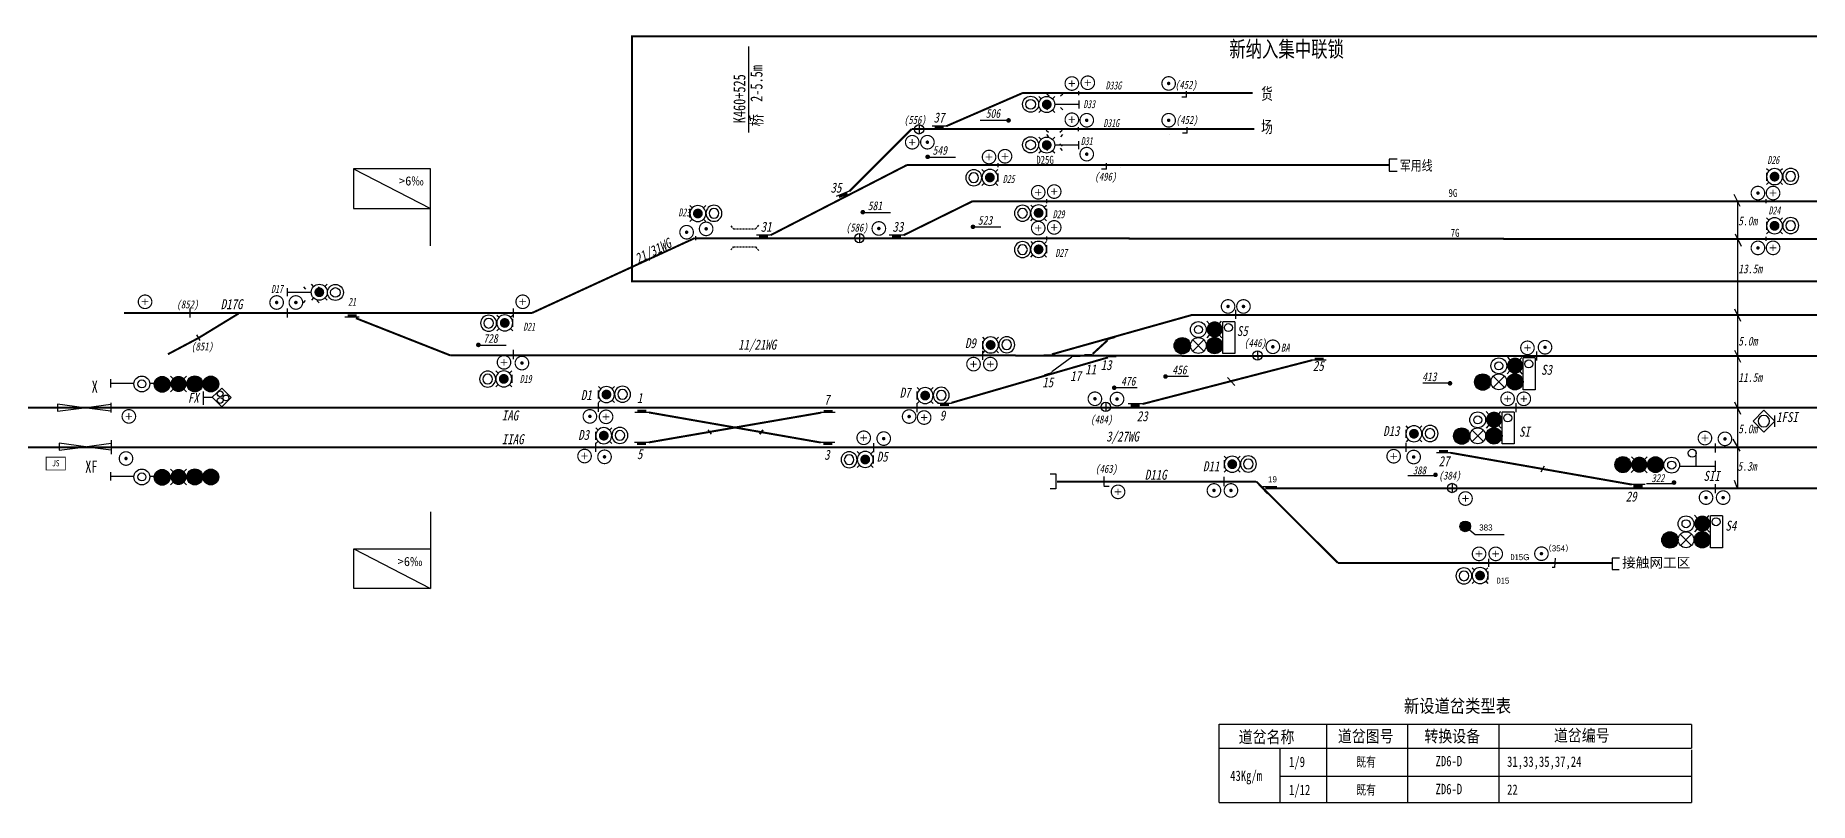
# Model space of a CAD drawing. Header units: millimetres. Extents: x 161 to 2634, y 181 to 396.
# Drawn here: x 1028.2 to 1471.5, y 180.6 to 372.3 of the extents above; entities that cross this region are included whole.
import ezdxf
from ezdxf.enums import TextEntityAlignment as Align

# ---------------------------------------------------------------- set-up
doc = ezdxf.new("R2010")
doc.units = ezdxf.units.MM
doc.linetypes.add('ACAD_ISO02W100', pattern=[15, 12, -3])
doc.linetypes.add('DASHED', pattern=[0.75, 0.5, -0.25])
for name, color, linetype in [('L_0', 7, 'Continuous'), ('LINEANDDC', 7, 'Continuous'), ('SETS', 7, 'Continuous'), ('SIGNAL', 7, 'Continuous'), ('SWITCH', 7, 'ACAD_ISO02W100'), ('TEXT', 7, 'Continuous'), ('VECT', 7, 'Continuous'), ('信号机', 7, 'Continuous'), ('轨道电路', 7, 'Continuous'), ('道岔', 7, 'Continuous')]:
    doc.layers.add(name, color=color, linetype=linetype)
doc.styles.add('-宋体', font='simsunb.ttf', dxfattribs={"width": 0.8})
doc.styles.add('HZ', font='simsunb.ttf', dxfattribs={"width": 0.75, "bigfont": 'hztxt.shx'})
doc.styles.add('HZ0', font='simsunb.ttf', dxfattribs={"width": 0.75})
doc.styles.add('HZA', font='simsunb.ttf', dxfattribs={"width": 0.75, "bigfont": 'hztxt.shx'})
doc.styles.get("Standard").update_dxf_attribs({"font": 'simsunb.ttf'})
doc.styles.add('TEXT', font='simsunb.ttf', dxfattribs={"width": 0.6, "oblique": 12, "height": 2})

# ---------------------------------------------------------------- blocks, each defined once
blk = doc.blocks.new('js')
at = {"color": 7, "const_width": 0.5}
blk.add_lwpolyline([(-6, 0), (6, 0), (6, -8), (-6, -8)], close=True, dxfattribs=at)
at = {"color": 7}
blk.add_attdef('NAME', (-3.2, -8.1), '', height=0.2, dxfattribs=at)
at = {"layer": 'SWITCH', "color": 4, "style": 'HZ0', "width": 0.7143}
blk.add_text('JS', height=4, dxfattribs=at).set_placement((0, -5.7), align=Align.CENTER)
blk = doc.blocks.new('CD')
at = {"layer": 'VECT', "color": 1, "const_width": 0.3}
blk.add_lwpolyline([(0, 0.01), (2.09, 0.01)], dxfattribs=at)
blk = doc.blocks.new('431_2_1')
at = {"color": 1}
for p, q in [((2, 1.5), (0, 1.5)), ((0, 1.5), (0, -1.5)), ((0, -1.5), (2, -1.5))]:
    blk.add_line(p, q, dxfattribs=at)
blk = doc.blocks.new('JYJ')
blk.add_line((0, -0.5), (0, 0.5))
blk = doc.blocks.new('CC')
at = {"layer": 'VECT', "color": 5}
for p, q in [((-1.42, 1.41), (-1.99, 1.98)), ((1.99, 1.98), (1.42, 1.41)), ((-1.42, -1.41), (-1.99, -1.98)), ((1.99, -1.98), (1.42, -1.41))]:
    blk.add_line(p, q, dxfattribs=at)
blk = doc.blocks.new('调车信号机')
at = {"layer": '信号机', "color": 7}
blk.add_line((0, -1), (0, 1), dxfattribs=at)
at = {"layer": '信号机', "color": 5}
for p, q in [((0.64, 1.4), (0.07, 1.97)), ((4.04, 1.97), (3.47, 1.4)), ((0.64, -1.42), (0.07, -1.99)), ((4.04, -1.99), (3.47, -1.42))]:
    blk.add_line(p, q, dxfattribs=at)
at = {"layer": '信号机', "color": 5, "const_width": 1.22}
blk.add_lwpolyline([(2.67, -0.01, -1), (1.44, -0.01, -1)], format="xyb", close=True, dxfattribs=at)
at = {"layer": '信号机', "color": 5}
blk.add_circle((2.05, -0.01), 2, dxfattribs=at)
at = {"layer": '信号机', "color": 7}
for radius in [2, 1.21]:
    blk.add_circle((6.08, -0.07), radius, dxfattribs=at)
at = {"layer": '信号机', "color": 5, "flags": 1}
for tag, p in [('FX', (1.58, -0.6)), ('LX', (1.99, -0.12)), ('BX', (2.32, -0.6))]:
    blk.add_attdef(tag, p, '', height=0.001, dxfattribs=at)
blk = doc.blocks.new('*X36')
at = {"color": 0}
for p, q in [((54.32, 22.92), (56.11, 24.71)), ((54.54, 21.83), (57.2, 24.49)), ((55.15, 21.14), (57.89, 23.88)), ((56.11, 20.79), (58.24, 22.92))]:
    blk.add_line(p, q, dxfattribs=at)
blk = doc.blocks.new('出站信号机2')
at = {"layer": '信号机', "color": 1}
for p, q in [((-3.41, 8), (-7, 3.89)), ((-6.99, 8.05), (-3.3, 3.84))]:
    blk.add_line(p, q, dxfattribs=at)
at = {"layer": '信号机', "color": 7}
for p, q in [((-3.04, -0.06), (-3.04, 7.88)), ((-0.04, 7.88), (-3.04, 7.88)), ((-0.04, 7.88), (-0.04, -0.06)), ((-0.04, -0.06), (-3.04, -0.06))]:
    blk.add_line(p, q, dxfattribs=at)
at = {"layer": '信号机'}
for p, q in [((-10.55, 3.35), (-7.73, 0.53)), ((-7.73, 3.32), (-10.53, 0.53))]:
    blk.add_line(p, q, dxfattribs=at)
at = {"layer": '信号机', "color": 1, "const_width": 2}
blk.add_lwpolyline([(-4.06, 5.97, 1), (-6.06, 5.97, 1)], format="xyb", close=True, dxfattribs=at)
at = {"layer": '信号机', "color": 3, "const_width": 2}
blk.add_lwpolyline([(-12.14, 1.88, 1), (-14.14, 1.88, 1)], format="xyb", close=True, dxfattribs=at)
at = {"layer": '信号机', "color": 2, "const_width": 2}
blk.add_lwpolyline([(-4.09, 1.92, 1), (-6.09, 1.92, 1)], format="xyb", close=True, dxfattribs=at)
at = {"layer": '信号机', "color": 7}
for centre, radius in [((-9.13, 5.92), 1.98), ((-9.13, 5.92), 1), ((-1.63, 6.42), 1), ((-9.13, 1.93), 1.98), ((-5.09, 1.92), 2.03)]:
    blk.add_circle(centre, radius, dxfattribs=at)
at = {"layer": '信号机', "color": 7, "linetype": 'Continuous'}
blk.add_circle((-13.14, 1.88), 2.04, dxfattribs=at)
at = {"layer": '信号机', "color": 7, "rotation": 180}
blk.add_blockref('*X36', (51.2, 24.67), dxfattribs=at)
at = {"layer": '信号机', "color": 1, "style": 'TEXT'}
for tag, p in [('FX', (-5.54, 5.33)), ('BX', (-4.55, 5.3)), ('LX', (-3.87, 5.33))]:
    blk.add_attdef(tag, p, '', height=0.01, rotation=180, dxfattribs=at)
blk = doc.blocks.new('长柱调车信号机')
at = {"color": 7}
for p, q in [((-7.37, -0.99), (-7.37, 1.01)), ((-7.37, 0.01), (-1.39, 0))]:
    blk.add_line(p, q, dxfattribs=at)
at = {"color": 5, "const_width": 1.22}
blk.add_lwpolyline([(1.22, 0, -1), (0, 0, -1)], format="xyb", close=True, dxfattribs=at)
at = {"color": 5}
blk.add_circle((0.61, 0), 2, dxfattribs=at)
at = {"color": 7}
for radius in [2, 1.21]:
    blk.add_circle((4.64, -0.06), radius, dxfattribs=at)
blk.add_blockref('CC', (0.61, 0))
for tag, p in [('FX', (-6.96, 0.02)), ('BX', (-5.82, 0.02)), ('LX', (-4.43, 0.02))]:
    blk.add_attdef(tag, p, '', height=0.001)
blk = doc.blocks.new('A$CA1D3')
at = {"color": 7}
for radius in [1.98, 1]:
    blk.add_circle((2.02, 2.05), radius, dxfattribs=at)
blk = doc.blocks.new('进站信号机')
at = {"layer": '信号机', "color": 7, "linetype": 'Continuous'}
for p, q in [((0, -1.04), (0, 1.04)), ((5.78, -0.01), (0, -0.01)), ((10.79, -0.01), (9.69, -0.01))]:
    blk.add_line(p, q, dxfattribs=at)
at = {"layer": '信号机', "color": 7}
for p, q in [((10.83, -0.03), (12.61, 1.75)), ((11.05, -1.12), (13.7, 1.54)), ((11.66, -1.82), (14.4, 0.93)), ((22.98, 0.05), (24.77, 1.84)), ((23.2, -1.04), (25.86, 1.62)), ((23.81, -1.74), (26.56, 1.01)), ((24.77, -2.09), (26.91, 0.05)), ((12.61, -2.17), (14.75, -0.03))]:
    blk.add_line(p, q, dxfattribs=at)
at = {"layer": '信号机', "color": 1}
for p, q in [((18.86, 1.86), (14.88, -2.11)), ((18.86, -2.11), (14.88, 1.86))]:
    blk.add_line(p, q, dxfattribs=at)
at = {"layer": '信号机', "color": 2, "const_width": 2}
for points in [[(11.79, -0.21, 1), (13.79, -0.21, 1)], [(23.95, -0.12, 1), (25.95, -0.12, 1)]]:
    blk.add_lwpolyline(points, format="xyb", close=True, dxfattribs=at)
at = {"layer": '信号机', "color": 1, "const_width": 2}
blk.add_lwpolyline([(15.87, -0.12, 1), (17.87, -0.12, 1)], format="xyb", close=True, dxfattribs=at)
at = {"layer": '信号机', "color": 3, "const_width": 2}
blk.add_lwpolyline([(19.95, -0.09, 1), (21.95, -0.09, 1)], format="xyb", close=True, dxfattribs=at)
at = {"layer": '信号机', "color": 7}
for centre in [(12.79, -0.21), (24.95, -0.12)]:
    blk.add_circle(centre, 1.97, dxfattribs=at)
at = {"layer": '信号机', "color": 7, "linetype": 'Continuous'}
blk.add_circle((20.95, -0.09), 2, dxfattribs=at)
at = {"layer": '信号机', "color": 7}
blk.add_blockref('A$CA1D3', (5.69, -2.17), dxfattribs=at)
at = {"layer": '信号机', "color": 3, "flags": 1}
for tag, p in [('FX', (16.05, -0.72)), ('BX', (16.69, -0.08)), ('LX', (17.65, -1.12))]:
    blk.add_attdef(tag, p, '', height=0.001, dxfattribs=at)
blk = doc.blocks.new('*X40')
at = {"color": 0}
for p, q in [((54.32, 22.92), (56.11, 24.71)), ((54.54, 21.83), (57.2, 24.49)), ((55.15, 21.14), (57.89, 23.88)), ((56.11, 20.79), (58.24, 22.92))]:
    blk.add_line(p, q, dxfattribs=at)
blk = doc.blocks.new('出站信号机长柱2')
at = {"layer": '信号机', "color": 1}
for p, q in [((-20.83, -1.64), (-16.81, 2.28)), ((-20.78, 2.33), (-16.86, -1.69))]:
    blk.add_line(p, q, dxfattribs=at)
at = {"layer": '信号机'}
for p, q in [((0.17, 1.32), (0.17, -1.3)), ((-8.76, -0.02), (0.17, -0.02))]:
    blk.add_line(p, q, dxfattribs=at)
at = {"layer": '信号机', "color": 3, "const_width": 2}
blk.add_lwpolyline([(-21.91, 0.33, 1), (-23.91, 0.35, 1)], format="xyb", close=True, dxfattribs=at)
at = {"layer": '信号机', "color": 1, "const_width": 2}
blk.add_lwpolyline([(-17.82, 0.31, 1), (-19.82, 0.33, 1)], format="xyb", close=True, dxfattribs=at)
at = {"layer": '信号机', "color": 2, "const_width": 2}
blk.add_lwpolyline([(-13.76, 0.31, 1), (-15.76, 0.34, 1)], format="xyb", close=True, dxfattribs=at)
at = {"layer": '信号机', "color": 7}
blk.add_lwpolyline([(-4.6, -0.02), (-4.6, 3.39)], dxfattribs=at)
at = {"layer": '信号机', "color": 7, "linetype": 'Continuous'}
blk.add_circle((-22.91, 0.34), 2, dxfattribs=at)
at = {"layer": '信号机', "color": 7}
for centre, radius in [((-14.76, 0.33), 1.97), ((-10.72, 0.21), 1.98), ((-10.72, 0.21), 1), ((-5.59, 3.2), 1)]:
    blk.add_circle(centre, radius, dxfattribs=at)
at = {"layer": '信号机', "color": 7, "rotation": 179.2468075919855}
blk.add_blockref('*X40', (41.81, 22.33), dxfattribs=at)
at = {"layer": '信号机', "color": 1}
for tag in ['FX', 'BX', 'LX']:
    blk.add_attdef(tag, (-18.46, -0.34), '', height=0.001, rotation=179.2468, dxfattribs=at)
blk = doc.blocks.new('道岔')
at = {"layer": '道岔', "color": 1}
blk.add_line((3.55, 0), (0, 0), dxfattribs=at)
at = {"layer": '道岔', "color": 1, "const_width": 0.66}
blk.add_lwpolyline([(0.64, -0.33), (2.91, -0.33)], dxfattribs=at)
at = {"layer": '道岔', "color": 1, "flags": 1}
for tag, p in [('PARA', (0.71, -0.27)), ('ZZJ', (0.73, -0.59)), ('DATE', (1.2, -0.6)), ('DNUM', (1.38, -0.25)), ('NUM', (2.04, -0.26)), ('DIRECT', (2.14, -0.59))]:
    blk.add_attdef(tag, p, '', height=0.142, dxfattribs=at)
blk = doc.blocks.new('站内_S')
at = {"color": 7, "const_width": 0.296}
blk.add_lwpolyline([(-1.69, 0, 1), (1.69, 0, 1)], format="xyb", close=True, dxfattribs=at)
at = {"color": 1, "const_width": 0.192}
for points in [[(-0.81, 0), (0.81, 0)], [(0, 0.81), (0, -0.81)]]:
    blk.add_lwpolyline(points, dxfattribs=at)
at = {"color": 7}
blk.add_attdef('NAME', (-0.24, -1.72), '', height=0.1, dxfattribs=at)
blk = doc.blocks.new('站内_C')
at = {"color": 7, "const_width": 0.296}
blk.add_lwpolyline([(-1.69, 0, 1), (1.69, 0, 1)], format="xyb", close=True, dxfattribs=at)
at = {"color": 1, "const_width": 0.439}
blk.add_lwpolyline([(-0.22, 0, 1), (0.22, 0, 1)], format="xyb", close=True, dxfattribs=at)
at = {"color": 7}
blk.add_attdef('NAME', (-0.25, -1.73), '', height=0.1, dxfattribs=at)
blk = doc.blocks.new('复式信号机')
at = {"layer": '信号机', "color": 1}
for p, q in [((2.9, 2.88), (0.19, 0.16)), ((0.19, -1.23), (0.19, 1.55)), ((0.19, 0.16), (2.92, -2.55)), ((5.62, 0.18), (2.9, 2.88)), ((2.92, -2.55), (5.62, 0.18))]:
    blk.add_line(p, q, dxfattribs=at)
blk.add_circle((2.92, 0.17), 1.43, dxfattribs=at)
at = {"layer": '信号机', "color": 2}
for tag, p in [('LX', (0.96, 0.94)), ('BX', (1.2, 1.18)), ('FX', (1.39, 1.36))]:
    blk.add_attdef(tag, p, '', height=0.001, rotation=44.9705, dxfattribs=at)
blk = doc.blocks.new('复式长柱信号机')
at = {"layer": '信号机', "color": 1}
for p, q in [((0.02, 1.38), (0.02, -1.93)), ((0.02, 0), (2.23, 0))]:
    blk.add_line(p, q, dxfattribs=at)
blk.add_lwpolyline([(4.62, 2.27), (2.22, 0), (4.63, -2.45), (6.99, -0.13)], close=True, dxfattribs=at)
for centre in [(4.24, 0.82), (5.69, -0.21), (4.24, -0.83)]:
    blk.add_circle(centre, 0.722, dxfattribs=at)
at = {"layer": '信号机', "color": 1, "width": 0.75, "flags": 1}
for tag, p in [('FX', (0.03, -0.02)), ('BX', (0.84, -0.02)), ('LX', (1.86, -0.02))]:
    blk.add_attdef(tag, p, '', height=0.1, dxfattribs=at)

msp = doc.modelspace()

# ---------------------------------------------------------------- hatches: boundary and pattern name
msp.add_hatch(color=7).paths.add_polyline_path([(1386.79, 249.64, 1), (1384.14, 249.64, 1)])

# ---------------------------------------------------------------- linework, layer by layer
at = {"const_width": 0.5}
msp.add_lwpolyline([(1177.23, 372.07), (1568.75, 372.07), (1568.75, 310.88), (1177.23, 310.88)], close=True, dxfattribs=at)
at = {"color": 7}
for points in [[(1206.46, 348.05), (1206.46, 369.57)], [(1107.71, 338.96), (1107.71, 329.08)], [(1126.92, 338.96), (1107.71, 338.96)], [(1126.92, 319.78), (1126.92, 338.96)], [(1452.55, 332.7), (1454.07, 329.65)], [(1107.71, 329.08), (1126.92, 329.08)], [(1453.46, 330.88), (1453.48, 321.53)], [(1452.88, 322.71), (1454.41, 319.66)], [(1452.71, 303.97), (1454.24, 300.92)], [(1452.71, 293.69), (1454.24, 290.64)], [(1452.71, 280.78), (1454.24, 277.72)], [(1452.33, 271.45), (1454.05, 268.4)], [(1336.02, 257.77), (1333.18, 260.83)], [(1452.65, 261.2), (1453.41, 259.2)], [(1126.95, 253.29), (1126.95, 234.11)], [(1385.5, 249.57), (1387.92, 247.64)], [(1107.73, 234.11), (1107.73, 243.99)], [(1107.73, 243.99), (1126.95, 243.99)], [(1387.92, 247.64), (1395.16, 247.64)], [(1391.26, 241.54), (1391.26, 239.56)], [(1407.94, 241.66), (1407.78, 239.34)], [(1424.04, 241.66), (1422.18, 241.66)], [(1422.18, 241.66), (1422.18, 238.88)], [(1407.78, 239.34), (1407.17, 239.34)], [(1422.18, 238.88), (1423.89, 238.88)], [(1126.95, 234.11), (1107.73, 234.11)], [(1324.01, 200.21), (1442.03, 200.21)], [(1324.01, 180.63), (1324.01, 200.21)], [(1350.78, 200.22), (1350.78, 194.19)], [(1442.03, 200.15), (1442.03, 194.19)], [(1324.01, 194.19), (1442.03, 194.19)], [(1339.17, 194.19), (1339.17, 180.63)], [(1350.78, 194.19), (1350.78, 187.62)], [(1350.78, 193.79), (1350.78, 180.63)], [(1442.03, 193.79), (1442.03, 180.63)], [(1442.03, 193.79), (1442.03, 187.62)], [(1339.17, 187.25), (1442.03, 187.25)], [(1324.01, 180.63), (1442.03, 180.63)]]:
    msp.add_lwpolyline(points, dxfattribs=at)
at = {"const_width": 0.5}
for points in [[(1255.83, 349.67), (1274.83, 357.92)], [(1274.83, 357.92), (1288.92, 357.92)], [(1288.92, 357.92), (1315.81, 357.92)], [(1315.81, 357.92), (1332.33, 357.92)], [(1231.57, 333.39), (1247.14, 348.93)], [(1247.14, 348.93), (1288.86, 348.93)], [(1288.86, 348.93), (1316.02, 348.92)], [(1316.02, 348.92), (1332.77, 348.92)], [(1211.92, 322.43), (1245.92, 339.92)], [(1245.92, 339.92), (1295.8, 339.92)], [(1295.8, 339.92), (1366.42, 339.92)], [(1245.12, 322.4), (1262.33, 330.88)], [(1280.93, 330.88), (1262.33, 330.88)], [(1280.93, 330.88), (1460.68, 330.88)], [(1460.68, 330.88), (1474.53, 330.88)], [(1152.28, 302.97), (1192.97, 321.69)], [(1234.1, 321.6), (1193.09, 321.6)], [(1280.93, 321.6), (1234.1, 321.6)], [(1280.93, 321.6), (1460.68, 321.44)], [(1460.68, 321.44), (1512.67, 321.43)], [(1050.31, 302.97), (1066.8, 302.97)], [(1066.8, 302.95), (1091.1, 302.97)], [(1068.99, 296.74), (1078.99, 302.85)], [(1091.1, 302.97), (1147.55, 302.97)], [(1108.27, 301.67), (1131.92, 292.35)], [(1147.55, 302.97), (1152.28, 302.97)], [(1282.19, 292.64), (1317.06, 302.44)], [(1317.06, 302.44), (1328.04, 302.44)], [(1328.04, 302.44), (1610.4, 302.44)], [(1068.99, 296.74), (1061.3, 292.66)], [(1146.81, 292.35), (1131.92, 292.35)], [(1146.81, 292.35), (1264.84, 292.35)], [(1264.84, 292.36), (1334.72, 292.22)], [(1296.12, 296.18), (1292.39, 292.75)], [(1257.1, 280.52), (1296.2, 291.86)], [(1347.2, 291.17), (1304.8, 280.21)], [(1333.59, 292.19), (1679.98, 292.19)], [(1168.88, 279.29), (1047.04, 279.29)], [(1168.85, 279.29), (1248.45, 279.29)], [(1248.45, 279.29), (1295.68, 279.3)], [(1295.68, 279.3), (1398.07, 279.3)], [(1398.07, 279.3), (1739.61, 279.3)], [(1181.44, 270.62), (1224.51, 278.06)], [(1181.51, 278.11), (1224.4, 270.6)], [(1209.15, 272.68), (1210.01, 273.73)], [(1168.19, 269.37), (1047.11, 269.37)], [(1168.18, 269.37), (1237.6, 269.37)], [(1237.6, 269.37), (1370.59, 269.37)], [(1370.59, 269.37), (1447.94, 269.37)], [(1381.81, 268.03), (1427.09, 260.09)], [(1447.94, 269.37), (1748.39, 269.37)], [(1295.16, 260.79), (1283.43, 260.78)], [(1295.16, 260.79), (1325.14, 260.82)], [(1333.18, 260.83), (1325.14, 260.82)], [(1333.28, 260.84), (1353.64, 240.51)], [(1382.13, 259.11), (1337.65, 259.11)], [(1382.13, 259.11), (1447.94, 259.11)], [(1447.94, 259.11), (1748.39, 259.4)], [(1391.26, 240.51), (1353.64, 240.51)], [(1391.26, 240.51), (1407.86, 240.5)], [(1407.86, 240.51), (1422.16, 240.51)]]:
    msp.add_lwpolyline(points, dxfattribs=at)
at = {"color": 3}
for points in [[(1315.81, 356.92), (1314.61, 356.92)], [(1316.02, 347.92), (1314.82, 347.92)], [(1295.8, 338.92), (1294.6, 338.92)]]:
    msp.add_lwpolyline(points, dxfattribs=at)
for points in [[(1315.81, 356.92), (1315.81, 358.42)], [(1316.02, 347.92), (1316.02, 349.42)], [(1295.8, 338.92), (1295.8, 340.42)], [(1040.39, 279.29), (1033.73, 280.16)], [(1033.73, 280.16), (1033.73, 278.41)], [(1033.73, 278.41), (1040.39, 279.29)], [(1040.39, 279.29), (1047.04, 280.16)], [(1047.04, 278.41), (1040.39, 279.29)], [(1047.04, 280.48), (1047.04, 278.09)], [(1047.04, 280.16), (1047.04, 278.41)], [(1040.79, 269.53), (1034.13, 270.41)], [(1034.13, 270.41), (1034.13, 268.66)], [(1040.45, 269.55), (1047.11, 270.43)], [(1047.11, 271.18), (1047.11, 267.72)], [(1047.11, 270.43), (1047.11, 268.68)], [(1034.13, 268.66), (1040.79, 269.53)], [(1047.11, 268.68), (1040.45, 269.55)]]:
    msp.add_lwpolyline(points)
at = {"color": 7, "linetype": 'DASHED', "lineweight": 30}
for points in [[(1201.98, 324.75), (1202.61, 323.98)], [(1202.61, 323.98), (1208.14, 323.98)], [(1208.14, 323.98), (1208.98, 324.89)], [(1201.98, 318.71), (1202.61, 319.47)], [(1202.61, 319.47), (1208.14, 319.47)], [(1208.14, 319.47), (1208.98, 318.57)]]:
    msp.add_lwpolyline(points, dxfattribs=at)
at = {"color": 1}
for points, const_width in [([(943.38, 279.3), (1047.04, 279.29)], 0.5), ([(987.9, 269.37), (1047.09, 269.37)], 0.5), ([(1047.09, 269.37), (1047.11, 269.37)], 1)]:
    msp.add_lwpolyline(points, dxfattribs=dict(at, const_width=const_width))
at = {"color": 7}
msp.add_circle((1385.47, 249.64), 1.33, dxfattribs=at)
at = {"layer": 'L_0', "color": 7}
msp.add_lwpolyline([(1287.16, 291.96), (1282.2, 288.26)], dxfattribs=at)
at = {"layer": 'LINEANDDC', "color": 7}
for points in [[(1332.33, 357.92), (1332.33, 357.92)], [(1311.47, 347.59), (1311.47, 347.59)], [(1331.83, 348.92), (1331.83, 348.92)], [(1299.42, 339.42), (1299.42, 339.42)], [(1366.42, 339.92), (1366.42, 339.92)]]:
    msp.add_lwpolyline(points, dxfattribs=at)
at = {"layer": 'TEXT', "color": 7}
for points in [[(1271.35, 351.1), (1264.25, 351.1)], [(1249.05, 349.79), (1249.05, 347.87)], [(1258.08, 341.86), (1250.97, 341.86)], [(1107.71, 338.96), (1126.92, 329.08)], [(1241.86, 328.03), (1234.76, 328.03)], [(1269.4, 324.38), (1262.29, 324.38)], [(1234.1, 322.63), (1234.1, 320.71)], [(1069.35, 296.12), (1068.54, 297.52)], [(1145.81, 294.87), (1138.71, 294.87)], [(1297.42, 284.31), (1303.48, 284.31)], [(1310.22, 287.14), (1316.28, 287.14)], [(1326.09, 286.87), (1327.91, 284.87)], [(1382, 285.44), (1374.89, 285.44)], [(1197.13, 272.68), (1196.27, 273.73)], [(1281.72, 262.77), (1283.15, 262.77)], [(1283.15, 262.77), (1283.15, 259.01)], [(1378.25, 262.24), (1371.15, 262.24)], [(1404.44, 263.28), (1405.3, 264.78)], [(1283.15, 259.01), (1281.72, 259.01)], [(1295.18, 259.71), (1296.53, 259.71)], [(1437.86, 260.3), (1430.75, 260.3)], [(1107.73, 243.99), (1126.95, 234.11)], [(1371.02, 200.22), (1371.02, 194.19)], [(1393.88, 200.22), (1393.88, 194.19)], [(1371.02, 194.19), (1371.02, 180.63)], [(1393.88, 194.19), (1393.88, 180.63)]]:
    msp.add_lwpolyline(points, dxfattribs=at)
at = {"layer": 'TEXT', "color": 7, "lineweight": 30, "const_width": 0.575}
for points in [[(1271.07, 351.1, 1), (1271.64, 351.1, 1)], [(1250.86, 341.99, 1), (1251.43, 341.99, 1)], [(1234.64, 328.16, 1), (1235.22, 328.16, 1)], [(1262.18, 324.5, 1), (1262.75, 324.5, 1)]]:
    msp.add_lwpolyline(points, format="xyb", close=True, dxfattribs=at)
at = {"layer": 'TEXT', "color": 7, "const_width": 0.575}
for points in [[(1138.59, 295, 1), (1139.17, 295, 1)], [(1298.05, 284.28, -1), (1297.48, 284.28, -1)], [(1310.85, 287.1, -1), (1310.28, 287.1, -1)], [(1381.37, 285.4, 1), (1381.94, 285.4, 1)], [(1377.74, 262.53, 1), (1378.31, 262.53, 1)], [(1437.34, 260.59, 1), (1437.92, 260.59, 1)]]:
    msp.add_lwpolyline(points, format="xyb", close=True, dxfattribs=at)
at = {"layer": 'TEXT', "color": 7}
for centre in [(1249.01, 348.86), (1234.07, 321.7), (1333.56, 292.35), (1295.64, 279.48), (1382.19, 259.23)]:
    msp.add_circle(centre, 1.17, dxfattribs=at)
at = {"layer": 'VECT', "color": 7}
for points in [[(1453.47, 321.4), (1453.47, 259.19)], [(1066.79, 304.08), (1066.8, 301.82)], [(1091.1, 304.08), (1091.1, 301.82)], [(1147.55, 304.08), (1147.54, 301.82)], [(1328.04, 303.74), (1328.04, 301.48)], [(1147.56, 293.73), (1147.56, 291.46)], [(1264.84, 293.49), (1264.84, 291.22)], [(1333.59, 293.28), (1333.6, 291.36)], [(1403.24, 293.34), (1403.24, 291.08)], [(1168.85, 280.5), (1168.85, 278.23)], [(1248.44, 280.42), (1248.45, 278.15)], [(1295.68, 280.41), (1295.68, 278.48)], [(1398.07, 280.47), (1398.07, 278.2)], [(1168.18, 270.56), (1168.18, 268.29)], [(1237.6, 270.47), (1237.6, 268.21)], [(1370.59, 270.5), (1370.6, 268.23)], [(1447.94, 270.34), (1447.94, 268.07)], [(1295.16, 262.12), (1295.16, 259.85)], [(1325.14, 262), (1325.14, 259.73)], [(1382.22, 260.16), (1382.22, 258.24)], [(1447.94, 260.2), (1447.94, 257.94)]]:
    msp.add_lwpolyline(points, dxfattribs=at)

# ---------------------------------------------------------------- block references
at = {"rotation": 179.9999999999997}
for p in [(1281.51, 355.07), (1281.5, 344.93)]:
    msp.add_blockref('长柱调车信号机', p, dxfattribs=at).add_auto_attribs({'FX': 'D1', 'BX': 'D1'})
at = {"color": 5}
for p, rotation in [((1282.89, 355.7), 0.01446447990809844), ((1282.78, 346.63), 0.01446447990809844), ((1282.88, 345.56), 0.01446447990809844), ((1097.13, 307.51), 180.0144644799081)]:
    msp.add_blockref('CC', p, dxfattribs=dict(at, rotation=rotation))
for name, p, values in [('长柱调车信号机', (1098.52, 308.15), {'FX': 'D1', 'BX': 'D1'}), ('出站信号机2', (1327.91, 292.9), {'BX': 'S3'}), ('出站信号机2', (1402.98, 283.84), {'BX': 'S3'}), ('出站信号机2', (1397.72, 270.33), {'BX': 'S3'}), ('出站信号机长柱2', (1447.77, 264.73), {'BX': 'SII'}), ('出站信号机2', (1449.76, 244.37), {'BX': 'S3'})]:
    msp.add_blockref(name, p).add_auto_attribs(values)
at = {"color": 7, "rotation": 15.85744658320444}
msp.add_blockref('CD', (1296.04, 296.3), dxfattribs=at)
msp.add_blockref('复式长柱信号机', (1070.12, 281.94))
at = {"color": 6, "xscale": 0.4, "yscale": 0.4, "zscale": 0.4}
msp.add_blockref('js', (1033.29, 266.93), dxfattribs=at).add_auto_attribs({'NAME': 'S1LQG_JS'})
at = {"layer": 'SETS', "color": 7}
msp.add_blockref('431_2_1', (1366.42, 339.92), dxfattribs=at)
at = {"layer": 'SIGNAL', "color": 2}
for p in [(1288.92, 357.92), (1268.73, 339.92)]:
    msp.add_blockref('JYJ', p, dxfattribs=at)
at = {"layer": 'SIGNAL', "color": 2, "rotation": 359.9910293279869}
msp.add_blockref('JYJ', (1288.86, 348.93), dxfattribs=at)
at = {"layer": 'SIGNAL', "color": 7}
for p in [(1280.93, 330.88), (1460.68, 330.88)]:
    msp.add_blockref('JYJ', p, dxfattribs=at)
at = {"layer": 'SIGNAL', "color": 7, "rotation": 359.9460780665174}
for p in [(1193.23, 321.69), (1280.93, 321.62), (1460.68, 321.48)]:
    msp.add_blockref('JYJ', p, dxfattribs=at)
at = {"layer": 'VECT', "color": 7}
for p in [(1280.12, 292.51), (1290.25, 292.59), (1287.17, 292.13), (1296.22, 292)]:
    msp.add_blockref('CD', p, dxfattribs=at)
at = {"layer": 'VECT', "color": 7, "rotation": 197.2909919714517}
msp.add_blockref('CD', (1282.23, 288.09), dxfattribs=at)
at = {"layer": '信号机'}
for name, p in [('道岔', (1252.27, 349.67)), ('道岔', (1208.36, 322.43)), ('道岔', (1241.56, 322.4)), ('进站信号机', (1047.08, 285.35)), ('道岔', (1253.57, 280.39)), ('道岔', (1301.24, 280.23)), ('道岔', (1177.89, 270.62)), ('道岔', (1224.4, 270.6)), ('进站信号机', (1047.08, 262.11)), ('道岔', (1334.87, 259.55)), ('道岔', (1426.86, 260.07))]:
    msp.add_blockref(name, p, dxfattribs=at)
at = {"layer": '信号机', "xscale": -1}
for p in [(1268.74, 336.84), (1280.92, 327.98), (1280.92, 318.88), (1147.52, 300.49), (1147.28, 286.51), (1237.6, 266.37), (1391.22, 237.35)]:
    msp.add_blockref('调车信号机', p, dxfattribs=at)
at = {"layer": '信号机', "xscale": -1, "rotation": 180}
for name, p in [('调车信号机', (1460.71, 337.03)), ('调车信号机', (1191.67, 327.81)), ('调车信号机', (1460.71, 324.74)), ('道岔', (1105.54, 301.95)), ('调车信号机', (1264.82, 294.96)), ('道岔', (1347.2, 291.17)), ('调车信号机', (1168.82, 282.58)), ('调车信号机', (1248.46, 282.32)), ('道岔', (1177.96, 278.11)), ('道岔', (1224.51, 278.06)), ('调车信号机', (1370.6, 272.78)), ('调车信号机', (1168.16, 272.3)), ('调车信号机', (1325.2, 265.16)), ('道岔', (1378.25, 268.03))]:
    msp.add_blockref(name, p, dxfattribs=at)
at = {"layer": '信号机', "rotation": 21.74871475115844}
msp.add_blockref('道岔', (1228.27, 332.07), dxfattribs=at)
at = {"layer": '信号机'}
ref = msp.add_blockref('复式信号机', (1463, 275.77), dxfattribs=dict(at, xscale=-1))
ref.add_attrib('BX', '1FSI', (1461.8, 276.95), dxfattribs={"color": 2, "height": 0.001, "rotation": 315.0295})
at = {"layer": '轨道电路', "color": 50}
ref = msp.add_blockref('站内_S', (1287.17, 360.31), dxfattribs=at)
ref.add_attrib('NAME', '37DG1_S', (1286.93, 358.59), dxfattribs={"color": 7, "height": 0.1})
ref = msp.add_blockref('站内_S', (1291.15, 360.5), dxfattribs=at)
ref.add_attrib('NAME', 'D33G_S', (1290.92, 358.77), dxfattribs={"color": 7, "height": 0.1})
ref = msp.add_blockref('站内_C', (1311.36, 360.33), dxfattribs=dict(at, rotation=31.56412943843399))
ref.add_attrib('NAME', 'D33G_C', (1312.05, 358.72), dxfattribs={"color": 7, "height": 0.1, "rotation": 31.5641})
ref = msp.add_blockref('站内_S', (1287.17, 351.26), dxfattribs=at)
ref.add_attrib('NAME', '37DG_S', (1286.93, 349.54), dxfattribs={"color": 7, "height": 0.1})
ref = msp.add_blockref('站内_C', (1290.89, 351.13), dxfattribs=dict(at, rotation=31.56412943843399))
ref.add_attrib('NAME', 'D31G_S', (1291.58, 349.52), dxfattribs={"color": 7, "height": 0.1, "rotation": 31.5641})
ref = msp.add_blockref('站内_C', (1311.36, 351.13), dxfattribs=dict(at, rotation=31.56412943843399))
ref.add_attrib('NAME', 'D31G_C', (1312.05, 349.52), dxfattribs={"color": 7, "height": 0.1, "rotation": 31.5641})
ref = msp.add_blockref('站内_S', (1247.28, 345.64), dxfattribs=at)
ref.add_attrib('NAME', '31-35DG1_S', (1247.04, 343.91), dxfattribs={"color": 7, "height": 0.1})
ref = msp.add_blockref('站内_C', (1251.07, 345.65), dxfattribs=dict(at, rotation=31.56412943843399))
ref.add_attrib('NAME', '37DG_C', (1251.76, 344.05), dxfattribs={"color": 7, "height": 0.1, "rotation": 31.5641})
ref = msp.add_blockref('站内_S', (1266.48, 341.94), dxfattribs=at)
ref.add_attrib('NAME', '31-35DG_S', (1266.25, 340.22), dxfattribs={"color": 7, "height": 0.1})
ref = msp.add_blockref('站内_S', (1270.47, 342.13), dxfattribs=at)
ref.add_attrib('NAME', 'D25G_S', (1270.24, 340.4), dxfattribs={"color": 7, "height": 0.1})
ref = msp.add_blockref('站内_C', (1290.89, 342.66), dxfattribs=dict(at, rotation=31.56412943843399))
ref.add_attrib('NAME', 'D25G_C', (1291.58, 341.05), dxfattribs={"color": 7, "height": 0.1, "rotation": 31.5641})
ref = msp.add_blockref('站内_S', (1278.77, 333.13), dxfattribs=at)
ref.add_attrib('NAME', '33DG1_S', (1278.53, 331.4), dxfattribs={"color": 7, "height": 0.1})
ref = msp.add_blockref('站内_S', (1282.76, 333.31), dxfattribs=at)
ref.add_attrib('NAME', '9G_S', (1282.52, 331.59), dxfattribs={"color": 7, "height": 0.1})
ref = msp.add_blockref('站内_C', (1458.6, 332.93), dxfattribs=dict(at, rotation=31.56412943843399))
ref.add_attrib('NAME', '9G_C', (1459.3, 331.33), dxfattribs={"color": 7, "height": 0.1, "rotation": 31.5641})
ref = msp.add_blockref('站内_S', (1462.38, 332.94), dxfattribs=at)
ref.add_attrib('NAME', '24DG1_S', (1462.14, 331.22), dxfattribs={"color": 7, "height": 0.1})
ref = msp.add_blockref('站内_C', (1190.91, 323.15), dxfattribs=dict(at, rotation=31.56412943843399))
ref.add_attrib('NAME', '21/31WG_C', (1191.61, 321.54), dxfattribs={"color": 7, "height": 0.1, "rotation": 31.5641})
ref = msp.add_blockref('站内_C', (1195.79, 323.99), dxfattribs=dict(at, rotation=31.56412943843399))
ref.add_attrib('NAME', '31-35DG_C', (1196.49, 322.38), dxfattribs={"color": 7, "height": 0.1, "rotation": 31.5641})
ref = msp.add_blockref('站内_C', (1238.94, 324.09), dxfattribs=dict(at, rotation=31.56412943843399))
ref.add_attrib('NAME', '33DG_C', (1239.64, 322.48), dxfattribs={"color": 7, "height": 0.1, "rotation": 31.5641})
ref = msp.add_blockref('站内_S', (1278.77, 324.18), dxfattribs=at)
ref.add_attrib('NAME', '33DG_S', (1278.53, 322.45), dxfattribs={"color": 7, "height": 0.1})
ref = msp.add_blockref('站内_S', (1282.76, 324.36), dxfattribs=at)
ref.add_attrib('NAME', '7G_S', (1282.52, 322.64), dxfattribs={"color": 7, "height": 0.1})
ref = msp.add_blockref('站内_C', (1458.6, 319.23), dxfattribs=dict(at, rotation=31.56412943843399))
ref.add_attrib('NAME', '7G_C', (1459.3, 317.62), dxfattribs={"color": 7, "height": 0.1, "rotation": 31.5641})
ref = msp.add_blockref('站内_S', (1462.38, 319.24), dxfattribs=at)
ref.add_attrib('NAME', '24DG_S', (1462.14, 317.51), dxfattribs={"color": 7, "height": 0.1})
ref = msp.add_blockref('站内_S', (1055.59, 305.77), dxfattribs=at)
ref.add_attrib('NAME', 'D17G_S', (1055.35, 304.05), dxfattribs={"color": 7, "height": 0.1})
ref = msp.add_blockref('站内_C', (1088.47, 305.59), dxfattribs=at)
ref.add_attrib('NAME', 'D17G_C', (1088.21, 303.85), dxfattribs={"color": 7, "height": 0.1})
ref = msp.add_blockref('站内_C', (1093.28, 305.59), dxfattribs=at)
ref.add_attrib('NAME', '21DG_C', (1093.03, 303.85), dxfattribs={"color": 7, "height": 0.1})
ref = msp.add_blockref('站内_S', (1149.95, 305.77), dxfattribs=at)
ref.add_attrib('NAME', '21/31WG_S', (1149.71, 304.05), dxfattribs={"color": 7, "height": 0.1})
ref = msp.add_blockref('站内_C', (1326.2, 304.6), dxfattribs=dict(at, rotation=31.56412943843399))
ref.add_attrib('NAME', '11-17DG_C', (1326.89, 303), dxfattribs={"color": 7, "height": 0.1, "rotation": 31.5641})
ref = msp.add_blockref('站内_C', (1330.05, 304.6), dxfattribs=dict(at, rotation=31.56412943843399))
ref.add_attrib('NAME', '5G_C', (1330.75, 303), dxfattribs={"color": 7, "height": 0.1, "rotation": 31.5641})
ref = msp.add_blockref('站内_C', (1337.39, 294.52), dxfattribs=dict(at, rotation=31.56412943843399))
ref.add_attrib('NAME', '25DG_C', (1338.08, 292.91), dxfattribs={"color": 7, "height": 0.1, "rotation": 31.5641})
ref = msp.add_blockref('站内_S', (1401.01, 294.26), dxfattribs=at)
ref.add_attrib('NAME', '15DG_S', (1400.78, 292.54), dxfattribs={"color": 7, "height": 0.1})
ref = msp.add_blockref('站内_C', (1405.4, 294.4), dxfattribs=at)
ref.add_attrib('NAME', '15DG_C', (1405.15, 292.67), dxfattribs={"color": 7, "height": 0.1})
ref = msp.add_blockref('站内_S', (1145.28, 290.64), dxfattribs=at)
ref.add_attrib('NAME', '15DG_S', (1145.05, 288.92), dxfattribs={"color": 7, "height": 0.1})
ref = msp.add_blockref('站内_C', (1149.76, 290.45), dxfattribs=at)
ref.add_attrib('NAME', '11/21WG_C', (1149.51, 288.71), dxfattribs={"color": 7, "height": 0.1})
ref = msp.add_blockref('站内_S', (1262.6, 290.19), dxfattribs=at)
ref.add_attrib('NAME', '11/21WG_S', (1262.36, 288.47), dxfattribs={"color": 7, "height": 0.1})
ref = msp.add_blockref('站内_S', (1266.8, 290.19), dxfattribs=at)
ref.add_attrib('NAME', '11-17DG_S', (1266.56, 288.47), dxfattribs={"color": 7, "height": 0.1})
ref = msp.add_blockref('站内_C', (1292.93, 281.53), dxfattribs=dict(at, rotation=31.56412943843399))
ref.add_attrib('NAME', '15DG_C', (1293.62, 279.92), dxfattribs={"color": 7, "height": 0.1, "rotation": 31.5641})
ref = msp.add_blockref('站内_C', (1298.46, 281.46), dxfattribs=dict(at, rotation=31.56412943843399))
ref.add_attrib('NAME', '15DG_C', (1299.15, 279.85), dxfattribs={"color": 7, "height": 0.1, "rotation": 31.5641})
ref = msp.add_blockref('站内_S', (1396.06, 281.52), dxfattribs=at)
ref.add_attrib('NAME', '15DG_S', (1395.83, 279.8), dxfattribs={"color": 7, "height": 0.1})
ref = msp.add_blockref('站内_S', (1400.1, 281.52), dxfattribs=at)
ref.add_attrib('NAME', '15DG_S', (1399.87, 279.8), dxfattribs={"color": 7, "height": 0.1})
ref = msp.add_blockref('站内_S', (1051.54, 277.13), dxfattribs=at)
ref.add_attrib('NAME', 'IAG_S', (1051.31, 275.41), dxfattribs={"color": 7, "height": 0.1})
ref = msp.add_blockref('站内_C', (1166.74, 277.13), dxfattribs=at)
ref.add_attrib('NAME', 'IAG_C', (1166.49, 275.4), dxfattribs={"color": 7, "height": 0.1})
ref = msp.add_blockref('站内_S', (1170.78, 277.02), dxfattribs=at)
ref.add_attrib('NAME', '1-7DG_S', (1170.54, 275.29), dxfattribs={"color": 7, "height": 0.1})
ref = msp.add_blockref('站内_C', (1246.51, 277.09), dxfattribs=at)
ref.add_attrib('NAME', '1-7DG_C', (1246.26, 275.36), dxfattribs={"color": 7, "height": 0.1})
ref = msp.add_blockref('站内_S', (1250.26, 276.84), dxfattribs=at)
ref.add_attrib('NAME', '9DG_S', (1250.03, 275.12), dxfattribs={"color": 7, "height": 0.1})
ref = msp.add_blockref('站内_S', (1235.16, 271.78), dxfattribs=at)
ref.add_attrib('NAME', '3-5DG_S', (1234.92, 270.05), dxfattribs={"color": 7, "height": 0.1})
ref = msp.add_blockref('站内_C', (1240.16, 271.58), dxfattribs=at)
ref.add_attrib('NAME', '3/27WG_C', (1239.91, 269.84), dxfattribs={"color": 7, "height": 0.1})
ref = msp.add_blockref('站内_S', (1445.36, 271.71), dxfattribs=at)
ref.add_attrib('NAME', '27DG_S', (1445.12, 269.99), dxfattribs={"color": 7, "height": 0.1})
ref = msp.add_blockref('站内_C', (1450.36, 271.51), dxfattribs=at)
ref.add_attrib('NAME', 'IIG_C', (1450.11, 269.78), dxfattribs={"color": 7, "height": 0.1})
ref = msp.add_blockref('站内_C', (1050.83, 266.6), dxfattribs=at)
ref.add_attrib('NAME', 'IIAG_C', (1050.58, 264.86), dxfattribs={"color": 7, "height": 0.1})
ref = msp.add_blockref('站内_S', (1165.41, 267.22), dxfattribs=at)
ref.add_attrib('NAME', 'IIAG_S', (1165.17, 265.49), dxfattribs={"color": 7, "height": 0.1})
ref = msp.add_blockref('站内_C', (1170.4, 267.02), dxfattribs=at)
ref.add_attrib('NAME', '3-5DG_C', (1170.15, 265.29), dxfattribs={"color": 7, "height": 0.1})
ref = msp.add_blockref('站内_S', (1367.58, 267.17), dxfattribs=at)
ref.add_attrib('NAME', '3/27WG_S', (1367.35, 265.45), dxfattribs={"color": 7, "height": 0.1})
ref = msp.add_blockref('站内_C', (1372.58, 266.97), dxfattribs=at)
ref.add_attrib('NAME', '27DG_C', (1372.33, 265.24), dxfattribs={"color": 7, "height": 0.1})
ref = msp.add_blockref('站内_S', (1298.71, 258.27), dxfattribs=at)
ref.add_attrib('NAME', 'D11G_S', (1298.47, 256.55), dxfattribs={"color": 7, "height": 0.1})
ref = msp.add_blockref('站内_C', (1322.68, 258.62), dxfattribs=at)
ref.add_attrib('NAME', 'D11G_C', (1322.43, 256.89), dxfattribs={"color": 7, "height": 0.1})
ref = msp.add_blockref('站内_C', (1326.92, 258.62), dxfattribs=at)
ref.add_attrib('NAME', '19DG_C', (1326.67, 256.89), dxfattribs={"color": 7, "height": 0.1})
ref = msp.add_blockref('站内_S', (1385.53, 256.6), dxfattribs=at)
ref.add_attrib('NAME', '29DG_S', (1385.3, 254.88), dxfattribs={"color": 7, "height": 0.1})
ref = msp.add_blockref('站内_C', (1445.63, 256.83), dxfattribs=at)
ref.add_attrib('NAME', '29DG_C', (1445.38, 255.1), dxfattribs={"color": 7, "height": 0.1})
ref = msp.add_blockref('站内_C', (1449.91, 256.83), dxfattribs=at)
ref.add_attrib('NAME', '4G_C', (1449.66, 255.1), dxfattribs={"color": 7, "height": 0.1})
ref = msp.add_blockref('站内_S', (1388.92, 242.77), dxfattribs=at)
ref.add_attrib('NAME', '19DG_S', (1388.68, 241.04), dxfattribs={"color": 7, "height": 0.1})
ref = msp.add_blockref('站内_S', (1393.08, 242.77), dxfattribs=at)
ref.add_attrib('NAME', 'D15G_S', (1392.85, 241.04), dxfattribs={"color": 7, "height": 0.1})
ref = msp.add_blockref('站内_C', (1404.51, 242.82), dxfattribs=at)
ref.add_attrib('NAME', 'D15G_C', (1404.26, 241.09), dxfattribs={"color": 7, "height": 0.1})

# ---------------------------------------------------------------- texts
at = {"color": 7, "style": 'TEXT', "oblique": 12}
for s, height, width, p in [('D33G', 2, 0.6, (1295.61, 358.83)), ('(452)', 2, 0.8, (1312.95, 359)), ('D33', 2, 0.6, (1290.04, 354.16)), ('(556)', 2, 0.8, (1245.23, 350.21)), ('37', 2.5, 0.8, (1252.62, 350.55)), ('D31G', 2, 0.6, (1295.06, 349.43)), ('(452)', 2, 0.8, (1313.15, 350.21)), ('D31', 2, 0.6, (1289.41, 344.92)), ('D26', 2, 0.6, (1460.96, 340.2)), ('D25', 2, 0.6, (1269.92, 335.46)), ('(496)', 2, 0.8, (1292.84, 336.04)), ('35', 2.5, 0.8, (1226.88, 333.03)), ('D23', 2, 0.6, (1188.86, 327.1)), ('D29', 2, 0.6, (1282.4, 326.65)), ('D24', 2, 0.6, (1461.25, 327.58)), ('31', 2.5, 0.8, (1209.42, 323.26)), ('(586)', 2, 0.8, (1230.72, 323.31)), ('33', 2.5, 0.8, (1242.34, 323.26)), ('D27', 2, 0.6, (1283.05, 316.98)), ('(852)', 2, 0.8, (1063.46, 304.12)), ('D17G', 2.5, 0.8, (1074.5, 303.92)), ('D17', 2, 0.6, (1087.09, 307.98)), ('21', 2, 0.6, (1106.31, 304.76)), ('D21', 2, 0.6, (1150.09, 298.54)), ('11/21WG', 2.5, 0.8, (1203.78, 293.81)), ('D9', 2.5, 0.8, (1260.48, 294.18)), ('(446)', 2, 0.8, (1330.22, 294.46)), ('BA', 2, 0.8, (1339.4, 293.31)), ('17', 2.5, 0.8, (1286.75, 285.93)), ('11', 2.5, 0.8, (1290.5, 287.6)), ('13', 2.5, 0.8, (1294.39, 288.71)), ('25', 2.5, 0.8, (1347.4, 288.49)), ('D19', 2, 0.6, (1149.23, 285.5)), ('D7', 2.5, 0.8, (1244.16, 281.83)), ('15', 2.5, 0.8, (1279.8, 284.4)), ('FX', 2.445, 0.817872, (1066.3, 280.54)), ('D1', 2.5, 0.8, (1164.49, 281.2)), ('1', 2.5, 0.8, (1178.52, 280.49)), ('7', 2.5, 0.8, (1225.29, 280.08)), ('IAG', 2.5, 0.8, (1144.74, 276.11)), ('9', 2.5, 0.8, (1254.16, 276.1)), ('(484)', 2, 0.8, (1291.82, 275.38)), ('23', 2.5, 0.8, (1303.41, 275.92)), ('IIAG', 2.5, 0.8, (1144.74, 270.18)), ('D3', 2.5, 0.8, (1163.82, 271.25)), ('3/27WG', 2.5, 0.8, (1295.75, 270.85)), ('D13', 2.5, 0.8, (1364.96, 272.22)), ('5', 2.5, 0.8, (1178.52, 266.45)), ('3', 2.5, 0.8, (1225.29, 266.28)), ('27', 2.5, 0.8, (1378.82, 264.68)), ('(463)', 2, 0.8, (1293.02, 263.03)), ('D11G', 2.5, 0.8, (1305.4, 261.29)), ('D11', 2.5, 0.8, (1319.94, 263.41)), ('(384)', 2, 0.8, (1378.84, 261.34)), ('29', 2.5, 0.8, (1425.58, 255.85))]:
    msp.add_text(s, height=height, dxfattribs=dict(at, width=width)).set_placement(p)
at = {"color": 7, "width": 0.7143}
for s, p in [('货', (1334.46, 356.27)), ('场', (1334.46, 347.95))]:
    msp.add_text(s, height=3, dxfattribs=at).set_placement(p)
at = {"color": 7}
for s, height, style, width, p in [('D25G', 2, '-宋体', 0.8, (1278.29, 340.26)), ('军用线', 2.5, 'HZ', 0.8, (1369.13, 338.56)), ('9G', 2, '-宋体', 0.8, (1381.29, 331.96)), ('7G', 2, '-宋体', 0.8, (1381.84, 322)), ('新设道岔类型表', 3.3, 'HZ', 0.85, (1370.14, 203.11)), ('道岔名称', 3, 'HZ', 0.85, (1328.86, 195.52)), ('道岔图号', 3, 'HZ', 0.85, (1353.64, 195.7)), ('转换设备', 3, 'HZ', 0.85, (1375.26, 195.7)), ('道岔编号', 3, 'HZ', 0.85, (1407.63, 195.89)), ('1/9', 2.6, 'HZ', 0.75, (1341.44, 189.49)), ('ZD6-D', 2.6, 'HZ', 0.75, (1378.06, 189.7)), ('31,33,35,37,24', 2.6, 'HZ', 0.75, (1395.92, 189.55)), ('43Kg/m', 2.6, 'HZ', 0.75, (1326.73, 186.02)), ('1/12', 2.6, 'HZ', 0.75, (1341.44, 182.5)), ('ZD6-D', 2.6, 'HZ', 0.75, (1378.06, 182.71)), ('22', 2.6, 'HZ', 0.75, (1395.92, 182.56))]:
    msp.add_text(s, height=height, dxfattribs=dict(at, style=style, width=width)).set_placement(p)
at = {"color": 7, "style": 'HZ'}
for p in [(1119.04, 334.84), (1118.7, 239.73)]:
    msp.add_text('>6‰', height=2.274, dxfattribs=at).set_placement(p)
at = {"color": 7, "style": 'TEXT', "oblique": 12, "width": 0.8}
msp.add_text('21/31WG', height=2.5, rotation=26.5434, dxfattribs=at).set_placement((1178.81, 315.25))
at = {"style": 'TEXT', "oblique": 12, "width": 0.8}
msp.add_text('(851)', height=2, dxfattribs=at).set_placement((1067.11, 293.6))
at = {"style": 'HZA', "width": 0.75}
for s, p in [('X', (1042.25, 283.06)), ('XF', (1040.65, 263.1))]:
    msp.add_text(s, height=3, dxfattribs=at).set_placement(p)
at = {"color": 7}
msp.add_text('接触网工区', height=2.5, dxfattribs=at).set_placement((1424.66, 239.35))
at = {"color": 7, "lineweight": 30, "style": 'HZ', "width": 0.75}
for p in [(1358.23, 189.61), (1358.23, 182.62)]:
    msp.add_text('既有', height=2.4, dxfattribs=at).set_placement(p)
at = {"color": 7, "linetype": 'DASHED', "lineweight": 30, "insert": (1326.51, 370.92), "char_height": 4, "attachment_point": 1, "style": 'HZ'}
msp.add_mtext('新纳入集中联锁', dxfattribs=at)
at = {"color": 7, "linetype": 'DASHED', "lineweight": 30, "char_height": 3, "attachment_point": 1, "rotation": 90, "style": 'HZ'}
for s, insert in [('桥  2-5.5m', (1206.87, 349.6)), ('K460+525', (1202.59, 350.38))]:
    msp.add_mtext(s, dxfattribs=dict(at, insert=insert))
at = {"color": 7, "char_height": 1.5, "attachment_point": 1}
for s, insert, width in [('{\\fￋￎￌﾣﾤ|b0|i0|c134|p2;19}', (1336.18, 262.15), 15.3719), ('{\\fￋￎￌﾣﾤ|b0|i0|c134|p2;383}', (1388.95, 250.11), 15.3719), ('{\\fￋￎￌﾣﾤ|b0|i0|c134|p2;（354）}', (1404.99, 244.91), 15.3719), ('D1{\\f??|b0|i0|c0|p54;5G}', (1396.79, 242.7), 14.6053), ('D1{\\f??|b0|i0|c0|p54;5}', (1393.33, 236.84), 14.6053)]:
    msp.add_mtext(s, dxfattribs=dict(at, insert=insert, width=width))
at = {"color": 5, "flags": 1}
for tag, p in [('FX', (1282.31, 346.04)), ('BX', (1283.05, 346.04))]:
    msp.add_attdef(tag, p, '', height=0.001, rotation=0.0145, dxfattribs=at)
at = {"color": 5, "text_generation_flag": 2, "flags": 1}
msp.add_attdef('LX', (1389.49, 235.92), '', height=0.000999, dxfattribs=at)
at = {"layer": 'VECT', "color": 7, "style": 'TEXT', "oblique": 12, "width": 0.8}
for s, height, p in [('506', 2.2, (1265.66, 351.74)), ('549', 2.2, (1252.38, 342.51)), ('581', 2.2, (1236.17, 328.67)), ('523', 2.2, (1263.7, 325.02)), ('5.0m', 2.2, (1453.66, 324.86)), ('13.5m', 2.2, (1453.68, 312.88)), ('728', 2.2, (1140.12, 295.51)), ('S5', 2.5, (1328.4, 297.21)), ('5.0m', 2.2, (1453.68, 294.83)), ('456', 2.2, (1312.27, 287.64)), ('S3', 2.5, (1404.43, 287.52)), ('476', 2.2, (1299.47, 284.82)), ('413', 2.2, (1374.72, 285.94)), ('11.5m', 2.2, (1453.68, 285.76)), ('5.0m', 2.2, (1453.68, 272.91)), ('1FSI', 2.5, (1463.14, 275.71)), ('SI', 2.5, (1398.92, 272.06)), ('D5', 2.5, (1238.44, 265.81)), ('388', 2, (1372.39, 262.65)), ('322', 2, (1431.99, 260.71)), ('SII', 2.5, (1445, 261)), ('5.3m', 2.2, (1453.49, 263.54)), ('S4', 2.5, (1450.48, 248.56))]:
    msp.add_text(s, height=height, dxfattribs=at).set_placement(p)

doc.saveas('drawing.dxf')
